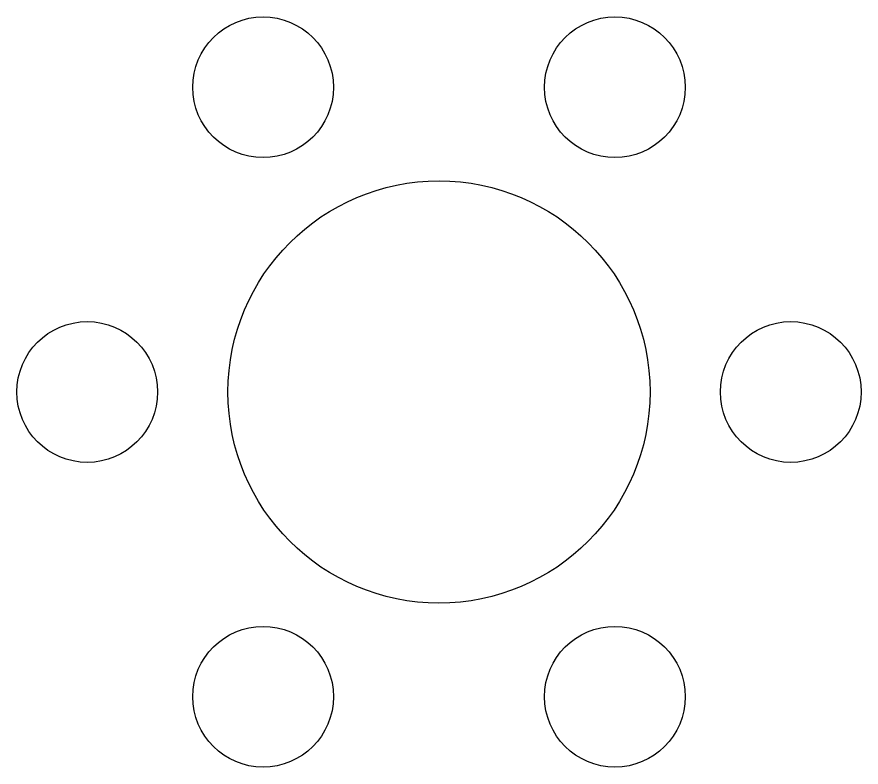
# Model space of a CAD drawing. Header units: millimetres. Extents: x -18.7 to 18.7, y -19.5 to 19.5.
# Drawn here: x -15 to 15, y -13.33 to 13.33 of the extents above; entities that cross this region are included whole.
import ezdxf

# ---------------------------------------------------------------- set-up
doc = ezdxf.new("R2010")
doc.units = ezdxf.units.MM

msp = doc.modelspace()

# ---------------------------------------------------------------- linework, layer by layer
at = {"color": 7, "linetype": 'Continuous', "lineweight": 25}
for centre, radius in [((-6.25, 10.825), 2.5), ((6.25, 10.825), 2.5), ((0, 0), 7.5), ((-12.5, 0), 2.5), ((12.5, 0), 2.5), ((-6.25, -10.825), 2.5), ((6.25, -10.825), 2.5)]:
    msp.add_circle(centre, radius, dxfattribs=at)

doc.saveas('drawing.dxf')
